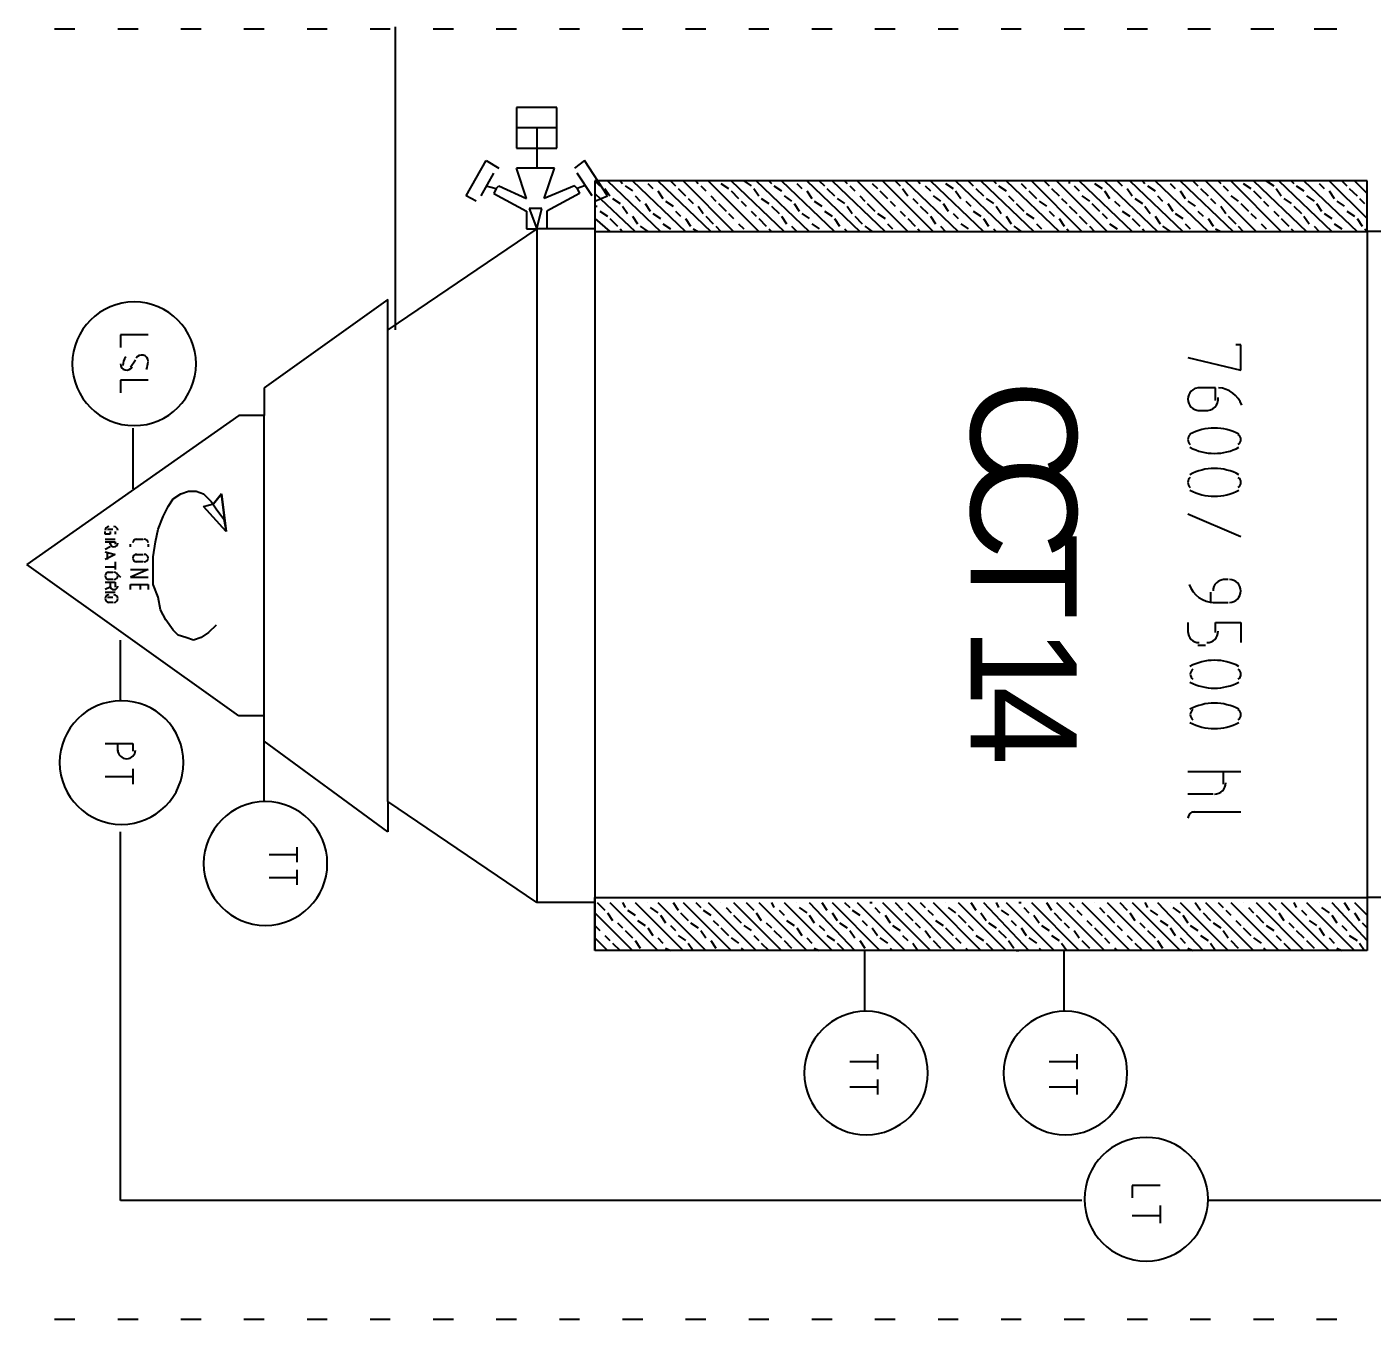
# Model space of a CAD drawing. Header units: millimetres. Extents: x 0 to 33.1, y 1.5 to 45.3.
# Drawn here: x 12.801 to 13.689, y 29.396 to 30.249 of the extents above; entities that cross this region are included whole.
import ezdxf

# ---------------------------------------------------------------- set-up
doc = ezdxf.new("R2010")
doc.units = ezdxf.units.MM
doc.header["$MEASUREMENT"] = 0
doc.layers.get('0').update_dxf_attribs({"linetype": 'CONTINUOUS'})

msp = doc.modelspace()

# ---------------------------------------------------------------- linework, layer by layer
at = {"color": 140, "linetype": 'Continuous'}
for p, q in [((13.0444, 30.2494), (13.0444, 30.0494)), ((12.8328, 30.2478), (12.8194, 30.2478)), ((12.8745, 30.2478), (12.8611, 30.2478)), ((12.9161, 30.2478), (12.9028, 30.2478)), ((12.9578, 30.2478), (12.9444, 30.2478)), ((12.9995, 30.2478), (12.9861, 30.2478)), ((13.0411, 30.2478), (13.0278, 30.2478)), ((13.0828, 30.2478), (13.0694, 30.2478)), ((13.1245, 30.2478), (13.1111, 30.2478)), ((13.1661, 30.2478), (13.1528, 30.2478)), ((13.2078, 30.2478), (13.1944, 30.2478)), ((13.2495, 30.2478), (13.2361, 30.2478)), ((13.2911, 30.2478), (13.2778, 30.2478)), ((13.3328, 30.2478), (13.3194, 30.2478)), ((13.3745, 30.2478), (13.3611, 30.2478)), ((13.4161, 30.2478), (13.4028, 30.2478)), ((13.4578, 30.2478), (13.4444, 30.2478)), ((13.4995, 30.2478), (13.4861, 30.2478)), ((13.5411, 30.2478), (13.5278, 30.2478)), ((13.5828, 30.2478), (13.5678, 30.2478)), ((13.6245, 30.2478), (13.6094, 30.2478)), ((13.6661, 30.2478), (13.6511, 30.2478)), ((13.1511, 30.1961), (13.1245, 30.1961)), ((13.1245, 30.1961), (13.1245, 30.1694)), ((13.1511, 30.1694), (13.1511, 30.1961)), ((13.1511, 30.1828), (13.1245, 30.1828)), ((13.1378, 30.1828), (13.1378, 30.1561)), ((13.1245, 30.1694), (13.1511, 30.1694)), ((13.0911, 30.1378), (13.1044, 30.1611)), ((13.1044, 30.1611), (13.1128, 30.1561)), ((13.1694, 30.1611), (13.1628, 30.1561)), ((13.1845, 30.1378), (13.1694, 30.1611)), ((13.1011, 30.1378), (13.1094, 30.1528)), ((13.1011, 30.1378), (13.1094, 30.1528)), ((13.1495, 30.1561), (13.1245, 30.1561)), ((13.1311, 30.1361), (13.1245, 30.1561)), ((13.1428, 30.1361), (13.1495, 30.1561)), ((13.1744, 30.1378), (13.1644, 30.1528)), ((13.1044, 30.1444), (13.1111, 30.1428)), ((13.1111, 30.1428), (13.1094, 30.1394)), ((13.1111, 30.1428), (13.1128, 30.1444)), ((13.1111, 30.1428), (13.1111, 30.1428)), ((13.1128, 30.1444), (13.1311, 30.1361)), ((13.1628, 30.1444), (13.1428, 30.1361)), ((13.1644, 30.1428), (13.1628, 30.1444)), ((13.1694, 30.1444), (13.1644, 30.1428)), ((13.1644, 30.1428), (13.1644, 30.1428)), ((13.1644, 30.1428), (13.1661, 30.1394)), ((13.1761, 30.1478), (13.1761, 29.6394)), ((13.6861, 30.1478), (13.1761, 30.1478)), ((13.1761, 30.1478), (13.1795, 30.1444)), ((13.1761, 30.1478), (13.1761, 30.1144)), ((13.6861, 30.1478), (13.1761, 30.1478)), ((13.1828, 30.1428), (13.1861, 30.1378)), ((13.1845, 30.1478), (13.2195, 30.1144)), ((13.1928, 30.1478), (13.1944, 30.1461)), ((13.1961, 30.1444), (13.2011, 30.1411)), ((13.2011, 30.1478), (13.2361, 30.1144)), ((13.2111, 30.1461), (13.2145, 30.1428)), ((13.2178, 30.1478), (13.2528, 30.1144)), ((13.2261, 30.1478), (13.2294, 30.1444)), ((13.2311, 30.1428), (13.2361, 30.1378)), ((13.2344, 30.1478), (13.2678, 30.1144)), ((13.2428, 30.1478), (13.2445, 30.1461)), ((13.2461, 30.1444), (13.2495, 30.1411)), ((13.2511, 30.1478), (13.2844, 30.1144)), ((13.2594, 30.1461), (13.2644, 30.1428)), ((13.2661, 30.1478), (13.3011, 30.1144)), ((13.2745, 30.1478), (13.2795, 30.1444)), ((13.2811, 30.1428), (13.2844, 30.1378)), ((13.2828, 30.1478), (13.3178, 30.1144)), ((13.2911, 30.1478), (13.2928, 30.1461)), ((13.2944, 30.1444), (13.2994, 30.1411)), ((13.2994, 30.1478), (13.3344, 30.1144)), ((13.3095, 30.1461), (13.3128, 30.1428)), ((13.3161, 30.1478), (13.3511, 30.1144)), ((13.3244, 30.1478), (13.3278, 30.1444)), ((13.3294, 30.1428), (13.3344, 30.1378)), ((13.3328, 30.1478), (13.3678, 30.1144)), ((13.3411, 30.1478), (13.3428, 30.1461)), ((13.3445, 30.1444), (13.3478, 30.1411)), ((13.3494, 30.1478), (13.3828, 30.1144)), ((13.3594, 30.1461), (13.3628, 30.1428)), ((13.3661, 30.1478), (13.3995, 30.1144)), ((13.3745, 30.1478), (13.3778, 30.1444)), ((13.3794, 30.1428), (13.3828, 30.1378)), ((13.3811, 30.1478), (13.4161, 30.1144)), ((13.3894, 30.1478), (13.3911, 30.1461)), ((13.3944, 30.1444), (13.3978, 30.1411)), ((13.3978, 30.1478), (13.4328, 30.1144)), ((13.4078, 30.1461), (13.4128, 30.1428)), ((13.4144, 30.1478), (13.4494, 30.1144)), ((13.4228, 30.1478), (13.4261, 30.1444)), ((13.4278, 30.1428), (13.4328, 30.1378)), ((13.4311, 30.1478), (13.4661, 30.1144)), ((13.4395, 30.1478), (13.4411, 30.1461)), ((13.4428, 30.1444), (13.4477, 30.1411)), ((13.4477, 30.1478), (13.4828, 30.1144)), ((13.4578, 30.1461), (13.4611, 30.1428)), ((13.4645, 30.1478), (13.4978, 30.1144)), ((13.4728, 30.1478), (13.4761, 30.1444)), ((13.4778, 30.1428), (13.4828, 30.1378)), ((13.4811, 30.1478), (13.5144, 30.1144)), ((13.4894, 30.1478), (13.4894, 30.1461)), ((13.4928, 30.1444), (13.4961, 30.1411)), ((13.4961, 30.1478), (13.5311, 30.1144)), ((13.5061, 30.1461), (13.5111, 30.1428)), ((13.5128, 30.1478), (13.5478, 30.1144)), ((13.5211, 30.1478), (13.5245, 30.1444)), ((13.5278, 30.1428), (13.5311, 30.1378)), ((13.5295, 30.1478), (13.5645, 30.1144)), ((13.5378, 30.1478), (13.5394, 30.1461)), ((13.5411, 30.1444), (13.5461, 30.1411)), ((13.5461, 30.1478), (13.5811, 30.1144)), ((13.5561, 30.1461), (13.5595, 30.1428)), ((13.5628, 30.1478), (13.5978, 30.1144)), ((13.5711, 30.1478), (13.5744, 30.1444)), ((13.5761, 30.1428), (13.5811, 30.1378)), ((13.5794, 30.1478), (13.6128, 30.1144)), ((13.5878, 30.1478), (13.5895, 30.1461)), ((13.5911, 30.1444), (13.5945, 30.1411)), ((13.5961, 30.1478), (13.6294, 30.1144)), ((13.6044, 30.1461), (13.6094, 30.1428)), ((13.6111, 30.1478), (13.6461, 30.1144)), ((13.6195, 30.1478), (13.6245, 30.1444)), ((13.6261, 30.1428), (13.6294, 30.1378)), ((13.6278, 30.1478), (13.6628, 30.1144)), ((13.6361, 30.1478), (13.6378, 30.1461)), ((13.6394, 30.1444), (13.6444, 30.1411)), ((13.6444, 30.1478), (13.6795, 30.1144)), ((13.6545, 30.1461), (13.6578, 30.1428)), ((13.6611, 30.1478), (13.6861, 30.1228)), ((13.6694, 30.1478), (13.6728, 30.1444)), ((13.6744, 30.1428), (13.6795, 30.1378)), ((13.6778, 30.1478), (13.6861, 30.1394)), ((13.6861, 30.1144), (13.6861, 30.1478)), ((13.6861, 30.1478), (13.6861, 30.1478)), ((13.6861, 30.1144), (13.6861, 30.1478)), ((13.0978, 30.1344), (13.0911, 30.1378)), ((13.1094, 30.1394), (13.1311, 30.1278)), ((13.1661, 30.1394), (13.1444, 30.1278)), ((13.1761, 30.1394), (13.2028, 30.1144)), ((13.1761, 30.1344), (13.1845, 30.1378)), ((13.1878, 30.1361), (13.1928, 30.1328)), ((13.2028, 30.1378), (13.2061, 30.1344)), ((13.2178, 30.1411), (13.2211, 30.1361)), ((13.2228, 30.1344), (13.2278, 30.1311)), ((13.2378, 30.1361), (13.2411, 30.1328)), ((13.2528, 30.1378), (13.2561, 30.1344)), ((13.2661, 30.1411), (13.2711, 30.1361)), ((13.2728, 30.1344), (13.2761, 30.1311)), ((13.2861, 30.1361), (13.2911, 30.1328)), ((13.3011, 30.1378), (13.3061, 30.1344)), ((13.3161, 30.1411), (13.3194, 30.1361)), ((13.3211, 30.1344), (13.3261, 30.1311)), ((13.3361, 30.1361), (13.3411, 30.1328)), ((13.3511, 30.1378), (13.3544, 30.1344)), ((13.3644, 30.1411), (13.3695, 30.1361)), ((13.3711, 30.1344), (13.3745, 30.1311)), ((13.3861, 30.1361), (13.3894, 30.1328)), ((13.3995, 30.1378), (13.4045, 30.1344)), ((13.4144, 30.1411), (13.4178, 30.1361)), ((13.4211, 30.1344), (13.4244, 30.1311)), ((13.4345, 30.1361), (13.4395, 30.1328)), ((13.4494, 30.1378), (13.4528, 30.1344)), ((13.4628, 30.1411), (13.4678, 30.1361)), ((13.4695, 30.1344), (13.4744, 30.1311)), ((13.4844, 30.1361), (13.4878, 30.1328)), ((13.4978, 30.1378), (13.5028, 30.1344)), ((13.5128, 30.1411), (13.5161, 30.1361)), ((13.5194, 30.1344), (13.5228, 30.1311)), ((13.5328, 30.1361), (13.5378, 30.1328)), ((13.5478, 30.1378), (13.5511, 30.1344)), ((13.5628, 30.1411), (13.5661, 30.1361)), ((13.5678, 30.1344), (13.5727, 30.1311)), ((13.5828, 30.1361), (13.5861, 30.1328)), ((13.5961, 30.1378), (13.6011, 30.1344)), ((13.6111, 30.1411), (13.6161, 30.1361)), ((13.6178, 30.1344), (13.6211, 30.1311)), ((13.6311, 30.1361), (13.6361, 30.1328)), ((13.6461, 30.1378), (13.6511, 30.1344)), ((13.6611, 30.1411), (13.6644, 30.1361)), ((13.6661, 30.1344), (13.6711, 30.1311)), ((13.6811, 30.1361), (13.6845, 30.1328)), ((13.1311, 30.1278), (13.1311, 30.1161)), ((13.1411, 30.1294), (13.1328, 30.1294)), ((13.1328, 30.1294), (13.1378, 30.1161)), ((13.1378, 30.1161), (13.1411, 30.1294)), ((13.1444, 30.1278), (13.1444, 30.1161)), ((13.1761, 30.1311), (13.1778, 30.1311)), ((13.1795, 30.1278), (13.1845, 30.1244)), ((13.1944, 30.1311), (13.1977, 30.1261)), ((13.2011, 30.1244), (13.2044, 30.1194)), ((13.2094, 30.1328), (13.2128, 30.1278)), ((13.2145, 30.1261), (13.2195, 30.1228)), ((13.2294, 30.1278), (13.2328, 30.1244)), ((13.2445, 30.1311), (13.2478, 30.1261)), ((13.2495, 30.1244), (13.2544, 30.1194)), ((13.2578, 30.1328), (13.2628, 30.1278)), ((13.2644, 30.1261), (13.2678, 30.1228)), ((13.2795, 30.1278), (13.2828, 30.1244)), ((13.2928, 30.1311), (13.2978, 30.1261)), ((13.2994, 30.1244), (13.3028, 30.1194)), ((13.3078, 30.1328), (13.3111, 30.1278)), ((13.3128, 30.1261), (13.3178, 30.1228)), ((13.3278, 30.1278), (13.3328, 30.1244)), ((13.3428, 30.1311), (13.3461, 30.1261)), ((13.3478, 30.1244), (13.3528, 30.1194)), ((13.3561, 30.1328), (13.3611, 30.1278)), ((13.3628, 30.1261), (13.3678, 30.1228)), ((13.3778, 30.1278), (13.3811, 30.1244)), ((13.3911, 30.1311), (13.3961, 30.1261)), ((13.3978, 30.1244), (13.4011, 30.1194)), ((13.4061, 30.1328), (13.4094, 30.1278)), ((13.4128, 30.1261), (13.4161, 30.1228)), ((13.4261, 30.1278), (13.4311, 30.1244)), ((13.4411, 30.1311), (13.4444, 30.1261)), ((13.4477, 30.1244), (13.4511, 30.1194)), ((13.4544, 30.1328), (13.4594, 30.1278)), ((13.4611, 30.1261), (13.4661, 30.1228)), ((13.4761, 30.1278), (13.4794, 30.1244)), ((13.4894, 30.1311), (13.4945, 30.1261)), ((13.4961, 30.1244), (13.5011, 30.1194)), ((13.5044, 30.1328), (13.5094, 30.1278)), ((13.5111, 30.1261), (13.5144, 30.1228)), ((13.5245, 30.1278), (13.5295, 30.1244)), ((13.5394, 30.1311), (13.5428, 30.1261)), ((13.5461, 30.1244), (13.5494, 30.1194)), ((13.5545, 30.1328), (13.5578, 30.1278)), ((13.5595, 30.1261), (13.5645, 30.1228)), ((13.5744, 30.1278), (13.5778, 30.1244)), ((13.5895, 30.1311), (13.5928, 30.1261)), ((13.5945, 30.1244), (13.5994, 30.1194)), ((13.6028, 30.1328), (13.6078, 30.1278)), ((13.6094, 30.1261), (13.6128, 30.1228)), ((13.6245, 30.1278), (13.6278, 30.1244)), ((13.6378, 30.1311), (13.6428, 30.1261)), ((13.6444, 30.1244), (13.6478, 30.1194)), ((13.6528, 30.1328), (13.6561, 30.1278)), ((13.6578, 30.1261), (13.6628, 30.1228)), ((13.6728, 30.1278), (13.6778, 30.1244)), ((13.1378, 30.1161), (13.0394, 30.0494)), ((13.1378, 30.1161), (13.0394, 30.0494)), ((13.1311, 30.1161), (13.1378, 30.1161)), ((13.1761, 30.1161), (13.1378, 30.1161)), ((13.1378, 30.1161), (13.1378, 29.6711)), ((13.1761, 30.1161), (13.1378, 30.1161)), ((13.1761, 30.1161), (13.1378, 30.1161)), ((13.1761, 30.1161), (13.1378, 30.1161)), ((13.1444, 30.1161), (13.1378, 30.1161)), ((13.1761, 30.1228), (13.1861, 30.1144)), ((13.1861, 30.1228), (13.1911, 30.1178)), ((13.1928, 30.1161), (13.1944, 30.1144)), ((13.2061, 30.1178), (13.2111, 30.1144)), ((13.2211, 30.1194), (13.2261, 30.1161)), ((13.2361, 30.1228), (13.2394, 30.1178)), ((13.2411, 30.1161), (13.2445, 30.1144)), ((13.2561, 30.1178), (13.2594, 30.1144)), ((13.2711, 30.1194), (13.2745, 30.1161)), ((13.2844, 30.1228), (13.2894, 30.1178)), ((13.2911, 30.1161), (13.2928, 30.1144)), ((13.3061, 30.1178), (13.3095, 30.1144)), ((13.3194, 30.1194), (13.3244, 30.1161)), ((13.3344, 30.1228), (13.3378, 30.1178)), ((13.3411, 30.1161), (13.3428, 30.1144)), ((13.3544, 30.1178), (13.3594, 30.1144)), ((13.3695, 30.1194), (13.3728, 30.1161)), ((13.3828, 30.1228), (13.3878, 30.1178)), ((13.3894, 30.1161), (13.3911, 30.1144)), ((13.4045, 30.1178), (13.4078, 30.1144)), ((13.4178, 30.1194), (13.4228, 30.1161)), ((13.4328, 30.1228), (13.4361, 30.1178)), ((13.4395, 30.1161), (13.4411, 30.1144)), ((13.4528, 30.1178), (13.4578, 30.1144)), ((13.4678, 30.1194), (13.4711, 30.1161)), ((13.4828, 30.1228), (13.4861, 30.1178)), ((13.4878, 30.1161), (13.4894, 30.1144)), ((13.5028, 30.1178), (13.5061, 30.1144)), ((13.5161, 30.1194), (13.5211, 30.1161)), ((13.5311, 30.1228), (13.5361, 30.1178)), ((13.5378, 30.1161), (13.5394, 30.1144)), ((13.5511, 30.1178), (13.5561, 30.1144)), ((13.5661, 30.1194), (13.5694, 30.1161)), ((13.5811, 30.1228), (13.5844, 30.1178)), ((13.5861, 30.1161), (13.5895, 30.1144)), ((13.6011, 30.1178), (13.6044, 30.1144)), ((13.6161, 30.1194), (13.6195, 30.1161)), ((13.6294, 30.1228), (13.6344, 30.1178)), ((13.6361, 30.1161), (13.6378, 30.1144)), ((13.6511, 30.1178), (13.6545, 30.1144)), ((13.6644, 30.1194), (13.6694, 30.1161)), ((13.6795, 30.1228), (13.6828, 30.1178)), ((13.6845, 30.1161), (13.6861, 30.1144)), ((13.1761, 30.1144), (13.6861, 30.1144)), ((13.1778, 30.1144), (13.1778, 30.1144)), ((13.2278, 30.1144), (13.2278, 30.1144)), ((13.2761, 30.1144), (13.2761, 30.1144)), ((13.3261, 30.1144), (13.3261, 30.1144)), ((13.3745, 30.1144), (13.3745, 30.1144)), ((13.4244, 30.1144), (13.4244, 30.1144)), ((13.4744, 30.1144), (13.4744, 30.1144)), ((13.5228, 30.1144), (13.5228, 30.1144)), ((13.5727, 30.1144), (13.5727, 30.1144)), ((13.6211, 30.1144), (13.6211, 30.1144)), ((13.6711, 30.1144), (13.6711, 30.1144)), ((13.7511, 30.1144), (13.6861, 30.1144)), ((13.6861, 30.1144), (13.6861, 29.6744)), ((13.0394, 30.0694), (12.9578, 30.0111)), ((13.0394, 30.0494), (13.0394, 30.0694)), ((12.8811, 30.0461), (12.8628, 30.0461)), ((12.8628, 30.0461), (12.8628, 30.0378)), ((13.0394, 29.7378), (13.0394, 30.0494)), ((13.6028, 30.0394), (13.5994, 30.0394)), ((13.6028, 30.0228), (13.6028, 30.0394)), ((12.8728, 30.0294), (12.8695, 30.0244)), ((13.5678, 30.0311), (13.6028, 30.0228)), ((12.8811, 30.0161), (12.8628, 30.0161)), ((12.8628, 30.0161), (12.8628, 30.0078)), ((12.9578, 30.0111), (12.9578, 29.9928)), ((13.5861, 30.0111), (13.5744, 30.0111)), ((13.5861, 30.0028), (13.5861, 30.0111)), ((12.9411, 29.9928), (12.8011, 29.8944)), ((12.9578, 29.9928), (12.9411, 29.9928)), ((12.9578, 29.7944), (12.9578, 29.9928)), ((13.5744, 29.9961), (13.5794, 29.9961)), ((12.8711, 29.9844), (12.8711, 29.9444)), ((12.8944, 29.9328), (12.8978, 29.9378)), ((12.8978, 29.9378), (12.9028, 29.9411)), ((12.9028, 29.9411), (12.9078, 29.9428)), ((12.9078, 29.9428), (12.9128, 29.9428)), ((12.9128, 29.9428), (12.9178, 29.9411)), ((12.9178, 29.9411), (12.9228, 29.9361)), ((12.9295, 29.9411), (12.9244, 29.9344)), ((12.9244, 29.9344), (12.9295, 29.9411)), ((12.9328, 29.9161), (12.9295, 29.9411)), ((12.9295, 29.9411), (12.9328, 29.9161)), ((12.8911, 29.9261), (12.8944, 29.9328)), ((12.9178, 29.9328), (12.9244, 29.9344)), ((12.9178, 29.9328), (12.9244, 29.9344)), ((12.9328, 29.9161), (12.9178, 29.9328)), ((12.9328, 29.9161), (12.9178, 29.9328)), ((12.9228, 29.9361), (12.9261, 29.9311)), ((12.9261, 29.9311), (12.9311, 29.9244)), ((12.8878, 29.9178), (12.8911, 29.9261)), ((12.9311, 29.9244), (12.9328, 29.9161)), ((13.5678, 29.9278), (13.6028, 29.9128)), ((12.8528, 29.9144), (12.8528, 29.9161)), ((12.8561, 29.9144), (12.8528, 29.9144)), ((12.8528, 29.9111), (12.8594, 29.9111)), ((12.8544, 29.9178), (12.8578, 29.9178)), ((12.8561, 29.9161), (12.8561, 29.9144)), ((12.8594, 29.9161), (12.8594, 29.9144)), ((12.8728, 29.9111), (12.8778, 29.9111)), ((12.8861, 29.9094), (12.8878, 29.9178)), ((12.8528, 29.9094), (12.8594, 29.9094)), ((12.8561, 29.9061), (12.8528, 29.9044)), ((12.8528, 29.9028), (12.8594, 29.9011)), ((12.8544, 29.8978), (12.8544, 29.9028)), ((12.8561, 29.9078), (12.8561, 29.9094)), ((12.8594, 29.9094), (12.8594, 29.9078)), ((12.8695, 29.9061), (12.8695, 29.9078)), ((12.8811, 29.9078), (12.8811, 29.9061)), ((12.8844, 29.8994), (12.8861, 29.9094)), ((12.9411, 29.7944), (12.8011, 29.8944)), ((12.8594, 29.9011), (12.8528, 29.8978)), ((12.8594, 29.8961), (12.8594, 29.8911)), ((12.8728, 29.9011), (12.8778, 29.9011)), ((12.8778, 29.8961), (12.8728, 29.8961)), ((12.8844, 29.8911), (12.8844, 29.8994)), ((12.8528, 29.8928), (12.8594, 29.8928)), ((12.8544, 29.8894), (12.8578, 29.8894)), ((12.8578, 29.8844), (12.8544, 29.8844)), ((12.8611, 29.8878), (12.8628, 29.8861)), ((12.8695, 29.8911), (12.8811, 29.8911)), ((12.8811, 29.8911), (12.8695, 29.8861)), ((12.8695, 29.8861), (12.8811, 29.8861)), ((12.8844, 29.8811), (12.8844, 29.8911)), ((13.5945, 29.8844), (13.5911, 29.8844)), ((12.8528, 29.8828), (12.8594, 29.8828)), ((12.8561, 29.8794), (12.8528, 29.8778)), ((12.8528, 29.8761), (12.8594, 29.8761)), ((12.8561, 29.8828), (12.8561, 29.8794)), ((12.8594, 29.8828), (12.8594, 29.8794)), ((12.8695, 29.8778), (12.8695, 29.8811)), ((12.8695, 29.8811), (12.8811, 29.8811)), ((12.8761, 29.8778), (12.8761, 29.8811)), ((12.8811, 29.8811), (12.8811, 29.8778)), ((12.8878, 29.8728), (12.8844, 29.8811)), ((13.5828, 29.8761), (13.5828, 29.8694)), ((12.8544, 29.8728), (12.8578, 29.8728)), ((12.8578, 29.8694), (12.8544, 29.8694)), ((12.8894, 29.8644), (12.8878, 29.8728)), ((13.5844, 29.8694), (13.5945, 29.8694)), ((12.8928, 29.8578), (12.8894, 29.8644)), ((12.8978, 29.8511), (12.8928, 29.8578)), ((12.9011, 29.8478), (12.8978, 29.8511)), ((12.9211, 29.8494), (12.9161, 29.8461)), ((12.9261, 29.8544), (12.9211, 29.8494)), ((13.5678, 29.8561), (13.5678, 29.8494)), ((13.5861, 29.8494), (13.5861, 29.8561)), ((13.5861, 29.8561), (13.6028, 29.8561)), ((13.6028, 29.8561), (13.6028, 29.8428)), ((12.8628, 29.8044), (12.8628, 29.8444)), ((12.9061, 29.8461), (12.9011, 29.8478)), ((12.9111, 29.8444), (12.9061, 29.8461)), ((12.9161, 29.8461), (12.9111, 29.8444)), ((13.5744, 29.8411), (13.5794, 29.8411)), ((12.9578, 29.7944), (12.9411, 29.7944)), ((12.9578, 29.7778), (12.9578, 29.7944)), ((13.0394, 29.7178), (12.9578, 29.7778)), ((12.9578, 29.7378), (12.9578, 29.7778)), ((12.8528, 29.7761), (12.8711, 29.7761)), ((12.8611, 29.7711), (12.8611, 29.7761)), ((12.8711, 29.7761), (12.8711, 29.7711)), ((12.8528, 29.7544), (12.8711, 29.7544)), ((12.8711, 29.7594), (12.8711, 29.7494)), ((13.5678, 29.7578), (13.6028, 29.7578)), ((13.5911, 29.7578), (13.5911, 29.7494)), ((13.5844, 29.7428), (13.5678, 29.7428)), ((13.0394, 29.7378), (13.0394, 29.7178)), ((13.1378, 29.6711), (13.0394, 29.7378)), ((13.1378, 29.6711), (13.0394, 29.7378)), ((13.5711, 29.7311), (13.6028, 29.7311)), ((12.8628, 29.4744), (12.8628, 29.7178)), ((12.9794, 29.7078), (12.9794, 29.6978)), ((12.9611, 29.7028), (12.9794, 29.7028)), ((12.9794, 29.6928), (12.9794, 29.6828)), ((12.9611, 29.6878), (12.9794, 29.6878)), ((13.1761, 29.6711), (13.1378, 29.6711)), ((13.1761, 29.6711), (13.1378, 29.6711)), ((13.1761, 29.6394), (13.1761, 29.6744)), ((13.1761, 29.6744), (13.6861, 29.6744)), ((13.1778, 29.6711), (13.1828, 29.6661)), ((13.1861, 29.6711), (13.2178, 29.6394)), ((13.1944, 29.6711), (13.1961, 29.6678)), ((13.2028, 29.6711), (13.2344, 29.6394)), ((13.2111, 29.6711), (13.2111, 29.6711)), ((13.2178, 29.6711), (13.2495, 29.6394)), ((13.2278, 29.6711), (13.2311, 29.6661)), ((13.2344, 29.6711), (13.2661, 29.6394)), ((13.2428, 29.6711), (13.2461, 29.6678)), ((13.2511, 29.6711), (13.2828, 29.6394)), ((13.2594, 29.6711), (13.2594, 29.6711)), ((13.2678, 29.6711), (13.2994, 29.6394)), ((13.2761, 29.6711), (13.2811, 29.6661)), ((13.2844, 29.6711), (13.3161, 29.6394)), ((13.2928, 29.6711), (13.2944, 29.6678)), ((13.3011, 29.6711), (13.3328, 29.6394)), ((13.3095, 29.6711), (13.3095, 29.6711)), ((13.3178, 29.6711), (13.3478, 29.6394)), ((13.3261, 29.6711), (13.3294, 29.6661)), ((13.3328, 29.6711), (13.3644, 29.6394)), ((13.3411, 29.6711), (13.3445, 29.6678)), ((13.3494, 29.6711), (13.3811, 29.6394)), ((13.3578, 29.6711), (13.3594, 29.6711)), ((13.3661, 29.6711), (13.3978, 29.6394)), ((13.3745, 29.6711), (13.3794, 29.6661)), ((13.3828, 29.6711), (13.4144, 29.6394)), ((13.3911, 29.6711), (13.3944, 29.6678)), ((13.3995, 29.6711), (13.4311, 29.6394)), ((13.4078, 29.6711), (13.4078, 29.6711)), ((13.4161, 29.6711), (13.4477, 29.6394)), ((13.4244, 29.6711), (13.4278, 29.6661)), ((13.4328, 29.6711), (13.4628, 29.6394)), ((13.4411, 29.6711), (13.4428, 29.6678)), ((13.4477, 29.6711), (13.4794, 29.6394)), ((13.4561, 29.6711), (13.4578, 29.6711)), ((13.4645, 29.6711), (13.4961, 29.6394)), ((13.4744, 29.6711), (13.4778, 29.6661)), ((13.4811, 29.6711), (13.5128, 29.6394)), ((13.4894, 29.6711), (13.4928, 29.6678)), ((13.4978, 29.6711), (13.5295, 29.6394)), ((13.5061, 29.6711), (13.5061, 29.6711)), ((13.5144, 29.6711), (13.5461, 29.6394)), ((13.5228, 29.6711), (13.5278, 29.6661)), ((13.5311, 29.6711), (13.5628, 29.6394)), ((13.5394, 29.6711), (13.5411, 29.6678)), ((13.5478, 29.6711), (13.5778, 29.6394)), ((13.5561, 29.6711), (13.5561, 29.6711)), ((13.5628, 29.6711), (13.5945, 29.6394)), ((13.5727, 29.6711), (13.5761, 29.6661)), ((13.5794, 29.6711), (13.6111, 29.6394)), ((13.5878, 29.6711), (13.5911, 29.6678)), ((13.5961, 29.6711), (13.6278, 29.6394)), ((13.6044, 29.6711), (13.6044, 29.6711)), ((13.6128, 29.6711), (13.6444, 29.6394)), ((13.6211, 29.6711), (13.6261, 29.6661)), ((13.6294, 29.6711), (13.6611, 29.6394)), ((13.6378, 29.6711), (13.6394, 29.6678)), ((13.6461, 29.6711), (13.6778, 29.6394)), ((13.6545, 29.6711), (13.6545, 29.6711)), ((13.6628, 29.6711), (13.6861, 29.6461)), ((13.6711, 29.6711), (13.6744, 29.6661)), ((13.6778, 29.6711), (13.6861, 29.6628)), ((13.7511, 29.6744), (13.6861, 29.6744)), ((13.6861, 29.6744), (13.6861, 29.6394)), ((13.6861, 29.6744), (13.6861, 29.6394)), ((13.6861, 29.6711), (13.6861, 29.6711)), ((13.1761, 29.6644), (13.2011, 29.6394)), ((13.1845, 29.6644), (13.1878, 29.6594)), ((13.1977, 29.6661), (13.2028, 29.6628)), ((13.2128, 29.6678), (13.2178, 29.6644)), ((13.2195, 29.6628), (13.2228, 29.6578)), ((13.2328, 29.6644), (13.2378, 29.6594)), ((13.2478, 29.6661), (13.2528, 29.6628)), ((13.2628, 29.6678), (13.2661, 29.6644)), ((13.2678, 29.6628), (13.2728, 29.6578)), ((13.2828, 29.6644), (13.2861, 29.6594)), ((13.2978, 29.6661), (13.3011, 29.6628)), ((13.3111, 29.6678), (13.3161, 29.6644)), ((13.3178, 29.6628), (13.3211, 29.6578)), ((13.3328, 29.6644), (13.3361, 29.6594)), ((13.3461, 29.6661), (13.3511, 29.6628)), ((13.3611, 29.6678), (13.3644, 29.6644)), ((13.3678, 29.6628), (13.3711, 29.6578)), ((13.3811, 29.6644), (13.3861, 29.6594)), ((13.3961, 29.6661), (13.3995, 29.6628)), ((13.4094, 29.6678), (13.4144, 29.6644)), ((13.4161, 29.6628), (13.4211, 29.6578)), ((13.4311, 29.6644), (13.4345, 29.6594)), ((13.4444, 29.6661), (13.4494, 29.6628)), ((13.4594, 29.6678), (13.4628, 29.6644)), ((13.4661, 29.6628), (13.4695, 29.6578)), ((13.4794, 29.6644), (13.4844, 29.6594)), ((13.4945, 29.6661), (13.4978, 29.6628)), ((13.5094, 29.6678), (13.5128, 29.6644)), ((13.5144, 29.6628), (13.5194, 29.6578)), ((13.5295, 29.6644), (13.5328, 29.6594)), ((13.5428, 29.6661), (13.5478, 29.6628)), ((13.5578, 29.6678), (13.5628, 29.6644)), ((13.5645, 29.6628), (13.5678, 29.6578)), ((13.5778, 29.6644), (13.5828, 29.6594)), ((13.5928, 29.6661), (13.5961, 29.6628)), ((13.6078, 29.6678), (13.6111, 29.6644)), ((13.6128, 29.6628), (13.6178, 29.6578)), ((13.6278, 29.6644), (13.6311, 29.6594)), ((13.6428, 29.6661), (13.6461, 29.6628)), ((13.6561, 29.6678), (13.6611, 29.6644)), ((13.6628, 29.6628), (13.6661, 29.6578)), ((13.6778, 29.6644), (13.6811, 29.6594)), ((13.1761, 29.6561), (13.1795, 29.6528)), ((13.1911, 29.6578), (13.1944, 29.6544)), ((13.2044, 29.6594), (13.2094, 29.6561)), ((13.2111, 29.6544), (13.2145, 29.6494)), ((13.2261, 29.6561), (13.2294, 29.6528)), ((13.2394, 29.6578), (13.2445, 29.6544)), ((13.2544, 29.6594), (13.2578, 29.6561)), ((13.2594, 29.6544), (13.2644, 29.6494)), ((13.2745, 29.6561), (13.2795, 29.6528)), ((13.2894, 29.6578), (13.2928, 29.6544)), ((13.3028, 29.6594), (13.3078, 29.6561)), ((13.3095, 29.6544), (13.3128, 29.6494)), ((13.3244, 29.6561), (13.3278, 29.6528)), ((13.3378, 29.6578), (13.3428, 29.6544)), ((13.3528, 29.6594), (13.3561, 29.6561)), ((13.3594, 29.6544), (13.3628, 29.6494)), ((13.3728, 29.6561), (13.3778, 29.6528)), ((13.3878, 29.6578), (13.3911, 29.6544)), ((13.4011, 29.6594), (13.4061, 29.6561)), ((13.4078, 29.6544), (13.4128, 29.6494)), ((13.4228, 29.6561), (13.4261, 29.6528)), ((13.4361, 29.6578), (13.4411, 29.6544)), ((13.4511, 29.6594), (13.4544, 29.6561)), ((13.4578, 29.6544), (13.4611, 29.6494)), ((13.4711, 29.6561), (13.4761, 29.6528)), ((13.4861, 29.6578), (13.4894, 29.6544)), ((13.5011, 29.6594), (13.5044, 29.6561)), ((13.5061, 29.6544), (13.5111, 29.6494)), ((13.5211, 29.6561), (13.5245, 29.6528)), ((13.5361, 29.6578), (13.5394, 29.6544)), ((13.5494, 29.6594), (13.5545, 29.6561)), ((13.5561, 29.6544), (13.5595, 29.6494)), ((13.5694, 29.6561), (13.5744, 29.6528)), ((13.5844, 29.6578), (13.5895, 29.6544)), ((13.5994, 29.6594), (13.6028, 29.6561)), ((13.6044, 29.6544), (13.6094, 29.6494)), ((13.6195, 29.6561), (13.6245, 29.6528)), ((13.6344, 29.6578), (13.6378, 29.6544)), ((13.6478, 29.6594), (13.6528, 29.6561)), ((13.6545, 29.6544), (13.6578, 29.6494)), ((13.6694, 29.6561), (13.6728, 29.6528)), ((13.6828, 29.6578), (13.6861, 29.6544)), ((13.1761, 29.6478), (13.1845, 29.6394)), ((13.1828, 29.6494), (13.1861, 29.6461)), ((13.1878, 29.6444), (13.1928, 29.6394)), ((13.1961, 29.6528), (13.2011, 29.6478)), ((13.2028, 29.6461), (13.2061, 29.6411)), ((13.2178, 29.6478), (13.2211, 29.6444)), ((13.2311, 29.6494), (13.2361, 29.6461)), ((13.2378, 29.6444), (13.2411, 29.6394)), ((13.2461, 29.6528), (13.2495, 29.6478)), ((13.2528, 29.6461), (13.2561, 29.6411)), ((13.2661, 29.6478), (13.2711, 29.6444)), ((13.2811, 29.6494), (13.2844, 29.6461)), ((13.2861, 29.6444), (13.2911, 29.6394)), ((13.2944, 29.6528), (13.2994, 29.6478)), ((13.3011, 29.6461), (13.3061, 29.6411)), ((13.3161, 29.6478), (13.3194, 29.6444)), ((13.3294, 29.6494), (13.3344, 29.6461)), ((13.3361, 29.6444), (13.3411, 29.6394)), ((13.3445, 29.6528), (13.3478, 29.6478)), ((13.3511, 29.6461), (13.3544, 29.6411)), ((13.3644, 29.6478), (13.3695, 29.6444)), ((13.3794, 29.6494), (13.3828, 29.6461)), ((13.3861, 29.6444), (13.3894, 29.6394)), ((13.3944, 29.6528), (13.3978, 29.6478)), ((13.3995, 29.6461), (13.4045, 29.6411)), ((13.4144, 29.6478), (13.4178, 29.6444)), ((13.4278, 29.6494), (13.4328, 29.6461)), ((13.4345, 29.6444), (13.4395, 29.6394)), ((13.4428, 29.6528), (13.4477, 29.6478)), ((13.4494, 29.6461), (13.4528, 29.6411)), ((13.4628, 29.6478), (13.4678, 29.6444)), ((13.4778, 29.6494), (13.4828, 29.6461)), ((13.4844, 29.6444), (13.4878, 29.6394)), ((13.4928, 29.6528), (13.4961, 29.6478)), ((13.4978, 29.6461), (13.5028, 29.6411)), ((13.5128, 29.6478), (13.5161, 29.6444)), ((13.5278, 29.6494), (13.5311, 29.6461)), ((13.5328, 29.6444), (13.5378, 29.6394)), ((13.5411, 29.6528), (13.5461, 29.6478)), ((13.5478, 29.6461), (13.5511, 29.6411)), ((13.5628, 29.6478), (13.5661, 29.6444)), ((13.5761, 29.6494), (13.5811, 29.6461)), ((13.5828, 29.6444), (13.5861, 29.6394)), ((13.5911, 29.6528), (13.5945, 29.6478)), ((13.5961, 29.6461), (13.6011, 29.6411)), ((13.6111, 29.6478), (13.6161, 29.6444)), ((13.6261, 29.6494), (13.6294, 29.6461)), ((13.6311, 29.6444), (13.6361, 29.6394)), ((13.6394, 29.6528), (13.6444, 29.6478)), ((13.6461, 29.6461), (13.6511, 29.6411)), ((13.6611, 29.6478), (13.6644, 29.6444)), ((13.6744, 29.6494), (13.6795, 29.6461)), ((13.6811, 29.6444), (13.6845, 29.6394)), ((13.6861, 29.6394), (13.1761, 29.6394)), ((13.6861, 29.6394), (13.1761, 29.6394)), ((13.2094, 29.6394), (13.2094, 29.6394)), ((13.2228, 29.6411), (13.2261, 29.6394)), ((13.2578, 29.6394), (13.2578, 29.6394)), ((13.2728, 29.6411), (13.2745, 29.6394)), ((13.3078, 29.6394), (13.3078, 29.6394)), ((13.3211, 29.6411), (13.3244, 29.6394)), ((13.3544, 29.5994), (13.3544, 29.6394)), ((13.3561, 29.6394), (13.3561, 29.6394)), ((13.3711, 29.6411), (13.3728, 29.6394)), ((13.4061, 29.6394), (13.4061, 29.6394)), ((13.4211, 29.6411), (13.4228, 29.6394)), ((13.4544, 29.6394), (13.4561, 29.6394)), ((13.4695, 29.6411), (13.4711, 29.6394)), ((13.4861, 29.5994), (13.4861, 29.6394)), ((13.5044, 29.6394), (13.5044, 29.6394)), ((13.5194, 29.6411), (13.5211, 29.6394)), ((13.5545, 29.6394), (13.5545, 29.6394)), ((13.5678, 29.6411), (13.5711, 29.6394)), ((13.6028, 29.6394), (13.6028, 29.6394)), ((13.6178, 29.6411), (13.6195, 29.6394)), ((13.6528, 29.6394), (13.6528, 29.6394)), ((13.6661, 29.6411), (13.6694, 29.6394)), ((13.3445, 29.5661), (13.3628, 29.5661)), ((13.3628, 29.5711), (13.3628, 29.5611)), ((13.4761, 29.5661), (13.4945, 29.5661)), ((13.4945, 29.5711), (13.4945, 29.5611)), ((13.3445, 29.5494), (13.3628, 29.5494)), ((13.3628, 29.5544), (13.3628, 29.5444)), ((13.4761, 29.5494), (13.4945, 29.5494)), ((13.4945, 29.5544), (13.4945, 29.5444)), ((13.5494, 29.4844), (13.5311, 29.4844)), ((13.5311, 29.4844), (13.5311, 29.4761)), ((13.4978, 29.4744), (12.8628, 29.4744)), ((13.5494, 29.4711), (13.5494, 29.4594)), ((14.2161, 29.4744), (13.5811, 29.4744)), ((13.5311, 29.4644), (13.5494, 29.4644)), ((12.8194, 29.3961), (12.8328, 29.3961)), ((12.8611, 29.3961), (12.8745, 29.3961)), ((12.9028, 29.3961), (12.9161, 29.3961)), ((12.9444, 29.3961), (12.9578, 29.3961)), ((12.9861, 29.3961), (12.9995, 29.3961)), ((13.0278, 29.3961), (13.0411, 29.3961)), ((13.0694, 29.3961), (13.0828, 29.3961)), ((13.1111, 29.3961), (13.1245, 29.3961)), ((13.1528, 29.3961), (13.1661, 29.3961)), ((13.1944, 29.3961), (13.2078, 29.3961)), ((13.2361, 29.3961), (13.2495, 29.3961)), ((13.2778, 29.3961), (13.2911, 29.3961)), ((13.3194, 29.3961), (13.3328, 29.3961)), ((13.3611, 29.3961), (13.3745, 29.3961)), ((13.4028, 29.3961), (13.4161, 29.3961)), ((13.4444, 29.3961), (13.4578, 29.3961)), ((13.4861, 29.3961), (13.4995, 29.3961)), ((13.5278, 29.3961), (13.5411, 29.3961)), ((13.5694, 29.3961), (13.5828, 29.3961)), ((13.6111, 29.3961), (13.6245, 29.3961)), ((13.6528, 29.3961), (13.6661, 29.3961))]:
    msp.add_line(p, q, dxfattribs=at)
for points in [[(12.872, 30.0678), (12.8494, 30.0678), (12.8311, 30.0494), (12.8311, 30.0269)], [(12.9128, 30.0269), (12.9128, 30.0494), (12.8945, 30.0678), (12.872, 30.0678)], [(12.8311, 30.0269), (12.8311, 30.0044), (12.8494, 29.9861), (12.872, 29.9861)], [(12.8628, 30.0269), (12.8628, 30.025), (12.8641, 30.0233), (12.8659, 30.0229)], [(12.8664, 30.0315), (12.8652, 30.0297), (12.8645, 30.0278), (12.8645, 30.0258)], [(12.872, 29.9861), (12.8945, 29.9861), (12.9128, 30.0044), (12.9128, 30.0269)], [(12.8779, 30.0326), (12.8761, 30.0331), (12.8741, 30.0322), (12.8733, 30.0306)], [(12.8811, 30.0286), (12.8811, 30.0306), (12.8798, 30.0322), (12.8779, 30.0326)], [(12.88, 30.0232), (12.8807, 30.0249), (12.8811, 30.0265), (12.8811, 30.0283)], [(12.8659, 30.0229), (12.8678, 30.0225), (12.8698, 30.0233), (12.8707, 30.025)], [(13.5753, 30.0111), (13.5711, 30.0111), (13.5678, 30.0078), (13.5678, 30.0036)], [(13.6034, 29.9996), (13.601, 30.0061), (13.595, 30.0107), (13.5881, 30.0111)], [(13.5678, 30.0036), (13.5678, 29.9994), (13.5711, 29.9961), (13.5753, 29.9961)], [(13.5856, 29.9983), (13.5872, 30), (13.588, 30.0022), (13.5877, 30.0046)], [(13.5793, 29.9962), (13.5816, 29.9958), (13.5839, 29.9967), (13.5856, 29.9983)], [(13.6015, 29.9804), (13.5914, 29.9858), (13.5792, 29.9858), (13.5691, 29.9804)], [(13.5694, 29.9803), (13.5684, 29.9794), (13.5678, 29.9782), (13.5678, 29.9769)], [(13.5678, 29.9769), (13.5678, 29.9757), (13.5684, 29.9744), (13.5694, 29.9736)], [(13.6028, 29.9769), (13.6028, 29.9782), (13.6022, 29.9794), (13.6011, 29.9803)], [(13.6011, 29.9736), (13.6022, 29.9744), (13.6028, 29.9757), (13.6028, 29.9769)], [(13.5691, 29.9718), (13.5792, 29.9664), (13.5914, 29.9664), (13.6015, 29.9718)], [(13.6015, 29.9537), (13.5914, 29.9592), (13.5792, 29.9592), (13.5691, 29.9537)], [(13.5694, 29.9519), (13.5684, 29.9511), (13.5678, 29.9499), (13.5678, 29.9486)], [(13.5678, 29.9486), (13.5678, 29.9472), (13.5684, 29.9461), (13.5694, 29.9453)], [(13.6028, 29.9486), (13.6028, 29.9499), (13.6022, 29.9511), (13.6011, 29.9519)], [(13.6011, 29.9453), (13.6022, 29.9461), (13.6028, 29.9472), (13.6028, 29.9486)], [(13.5691, 29.9435), (13.5792, 29.9381), (13.5914, 29.9381), (13.6015, 29.9435)], [(12.8553, 29.9194), (12.8539, 29.9194), (12.8528, 29.9183), (12.8528, 29.9169)], [(12.8611, 29.9169), (12.8611, 29.9183), (12.86, 29.9194), (12.8586, 29.9194)], [(12.8736, 29.9111), (12.8722, 29.9111), (12.8711, 29.91), (12.8711, 29.9086)], [(12.8811, 29.9086), (12.8811, 29.91), (12.88, 29.9111), (12.8786, 29.9111)], [(12.8561, 29.9086), (12.8561, 29.9072), (12.8572, 29.9061), (12.8586, 29.9061)], [(12.8586, 29.9061), (12.86, 29.9061), (12.8611, 29.9072), (12.8611, 29.9086)], [(12.8736, 29.9011), (12.8722, 29.9011), (12.8711, 29.9), (12.8711, 29.8986)], [(12.8711, 29.8986), (12.8711, 29.8972), (12.8722, 29.8961), (12.8736, 29.8961)], [(12.8811, 29.8986), (12.8811, 29.9), (12.88, 29.9011), (12.8786, 29.9011)], [(12.8786, 29.8961), (12.88, 29.8961), (12.8811, 29.8972), (12.8811, 29.8986)], [(12.8553, 29.8894), (12.8539, 29.8894), (12.8528, 29.8883), (12.8528, 29.8869)], [(12.8528, 29.8869), (12.8528, 29.8856), (12.8539, 29.8844), (12.8553, 29.8844)], [(12.8611, 29.8869), (12.8611, 29.8883), (12.86, 29.8894), (12.8586, 29.8894)], [(12.8586, 29.8844), (12.86, 29.8844), (12.8611, 29.8856), (12.8611, 29.8869)], [(13.592, 29.8844), (13.5878, 29.8844), (13.5844, 29.8811), (13.5844, 29.8769)], [(13.6028, 29.8769), (13.6028, 29.8811), (13.5994, 29.8844), (13.5953, 29.8844)], [(12.8561, 29.8803), (12.8561, 29.8789), (12.8572, 29.8778), (12.8586, 29.8778)], [(12.8586, 29.8778), (12.86, 29.8778), (12.8611, 29.8789), (12.8611, 29.8803)], [(13.5687, 29.8812), (13.5712, 29.8742), (13.5778, 29.8694), (13.5853, 29.8694)], [(13.5953, 29.8694), (13.5994, 29.8694), (13.6028, 29.8728), (13.6028, 29.8769)], [(12.8553, 29.8744), (12.8539, 29.8744), (12.8528, 29.8733), (12.8528, 29.8719)], [(12.8528, 29.8719), (12.8528, 29.8706), (12.8539, 29.8694), (12.8553, 29.8694)], [(12.8611, 29.8719), (12.8611, 29.8733), (12.86, 29.8744), (12.8586, 29.8744)], [(12.8586, 29.8694), (12.86, 29.8694), (12.8611, 29.8706), (12.8611, 29.8719)], [(13.5678, 29.8503), (13.5678, 29.8461), (13.5711, 29.8428), (13.5753, 29.8428)], [(13.5803, 29.8428), (13.5844, 29.8428), (13.5878, 29.8461), (13.5878, 29.8503)], [(13.6015, 29.8271), (13.5914, 29.8325), (13.5792, 29.8325), (13.5691, 29.8271)], [(13.5711, 29.8253), (13.5701, 29.8244), (13.5694, 29.8232), (13.5694, 29.8219)], [(13.6028, 29.8219), (13.6028, 29.8232), (13.6022, 29.8244), (13.6011, 29.8253)], [(13.5691, 29.8168), (13.5792, 29.8114), (13.5914, 29.8114), (13.6015, 29.8168)], [(13.5694, 29.8219), (13.5694, 29.8207), (13.5701, 29.8194), (13.5711, 29.8186)], [(13.6011, 29.8186), (13.6022, 29.8194), (13.6028, 29.8207), (13.6028, 29.8219)], [(12.8636, 29.8044), (12.841, 29.8044), (12.8227, 29.7863), (12.8227, 29.7636)], [(12.9045, 29.7636), (12.9045, 29.7863), (12.8862, 29.8044), (12.8636, 29.8044)], [(13.6015, 29.7988), (13.5914, 29.8042), (13.5792, 29.8042), (13.5691, 29.7988)], [(13.5711, 29.7986), (13.5701, 29.7979), (13.5694, 29.7967), (13.5694, 29.7953)], [(13.5694, 29.7953), (13.5694, 29.7939), (13.5701, 29.7926), (13.5711, 29.7919)], [(13.6028, 29.7953), (13.6028, 29.7967), (13.6022, 29.7979), (13.6011, 29.7986)], [(13.6011, 29.7919), (13.6022, 29.7926), (13.6028, 29.7939), (13.6028, 29.7953)], [(13.5691, 29.7901), (13.5792, 29.7847), (13.5914, 29.7847), (13.6015, 29.7901)], [(12.8611, 29.7719), (12.8611, 29.7686), (12.8638, 29.7661), (12.867, 29.7661)], [(12.867, 29.7661), (12.8702, 29.7661), (12.8728, 29.7688), (12.8728, 29.7719)], [(12.8227, 29.7636), (12.8227, 29.7411), (12.841, 29.7228), (12.8636, 29.7228)], [(12.8636, 29.7228), (12.8862, 29.7228), (12.9045, 29.7411), (12.9045, 29.7636)], [(13.5853, 29.7428), (13.5894, 29.7428), (13.5928, 29.7461), (13.5928, 29.7503)], [(12.9586, 29.7378), (12.936, 29.7378), (12.9178, 29.7194), (12.9178, 29.6969)], [(12.9995, 29.6969), (12.9995, 29.7194), (12.9812, 29.7378), (12.9586, 29.7378)], [(13.5719, 29.7311), (13.5697, 29.7311), (13.5678, 29.7292), (13.5678, 29.7269)], [(12.9178, 29.6969), (12.9178, 29.6743), (12.936, 29.6561), (12.9586, 29.6561)], [(12.9586, 29.6561), (12.9812, 29.6561), (12.9995, 29.6743), (12.9995, 29.6969)], [(13.3553, 29.5994), (13.3327, 29.5994), (13.3145, 29.5811), (13.3145, 29.5586)], [(13.3961, 29.5586), (13.3961, 29.5811), (13.3778, 29.5994), (13.3553, 29.5994)], [(13.4869, 29.5994), (13.4644, 29.5994), (13.4461, 29.5811), (13.4461, 29.5586)], [(13.5278, 29.5586), (13.5278, 29.5811), (13.5095, 29.5994), (13.4869, 29.5994)], [(13.3145, 29.5586), (13.3145, 29.5361), (13.3327, 29.5178), (13.3553, 29.5178)], [(13.3553, 29.5178), (13.3778, 29.5178), (13.3961, 29.5361), (13.3961, 29.5586)], [(13.4461, 29.5586), (13.4461, 29.5361), (13.4644, 29.5178), (13.4869, 29.5178)], [(13.4869, 29.5178), (13.5095, 29.5178), (13.5278, 29.5361), (13.5278, 29.5586)], [(13.5403, 29.5161), (13.5177, 29.5161), (13.4995, 29.4978), (13.4995, 29.4753)], [(13.5811, 29.4753), (13.5811, 29.4978), (13.5628, 29.5161), (13.5403, 29.5161)], [(13.4995, 29.4753), (13.4995, 29.4528), (13.5177, 29.4344), (13.5403, 29.4344)], [(13.5403, 29.4344), (13.5628, 29.4344), (13.5811, 29.4528), (13.5811, 29.4753)]]:
    msp.add_open_spline(points, degree=3, dxfattribs=at)

# ---------------------------------------------------------------- texts
at = {"color": 140}
for s, p in [('C', (13.4244, 30.0161)), ('C', (13.4244, 29.9656)), ('T', (13.4244, 29.9151)), ('1', (13.4244, 29.8529)), ('4', (13.4244, 29.814))]:
    msp.add_text(s, height=0.07, rotation=270, dxfattribs=at).set_placement(p)

doc.saveas('drawing.dxf')
